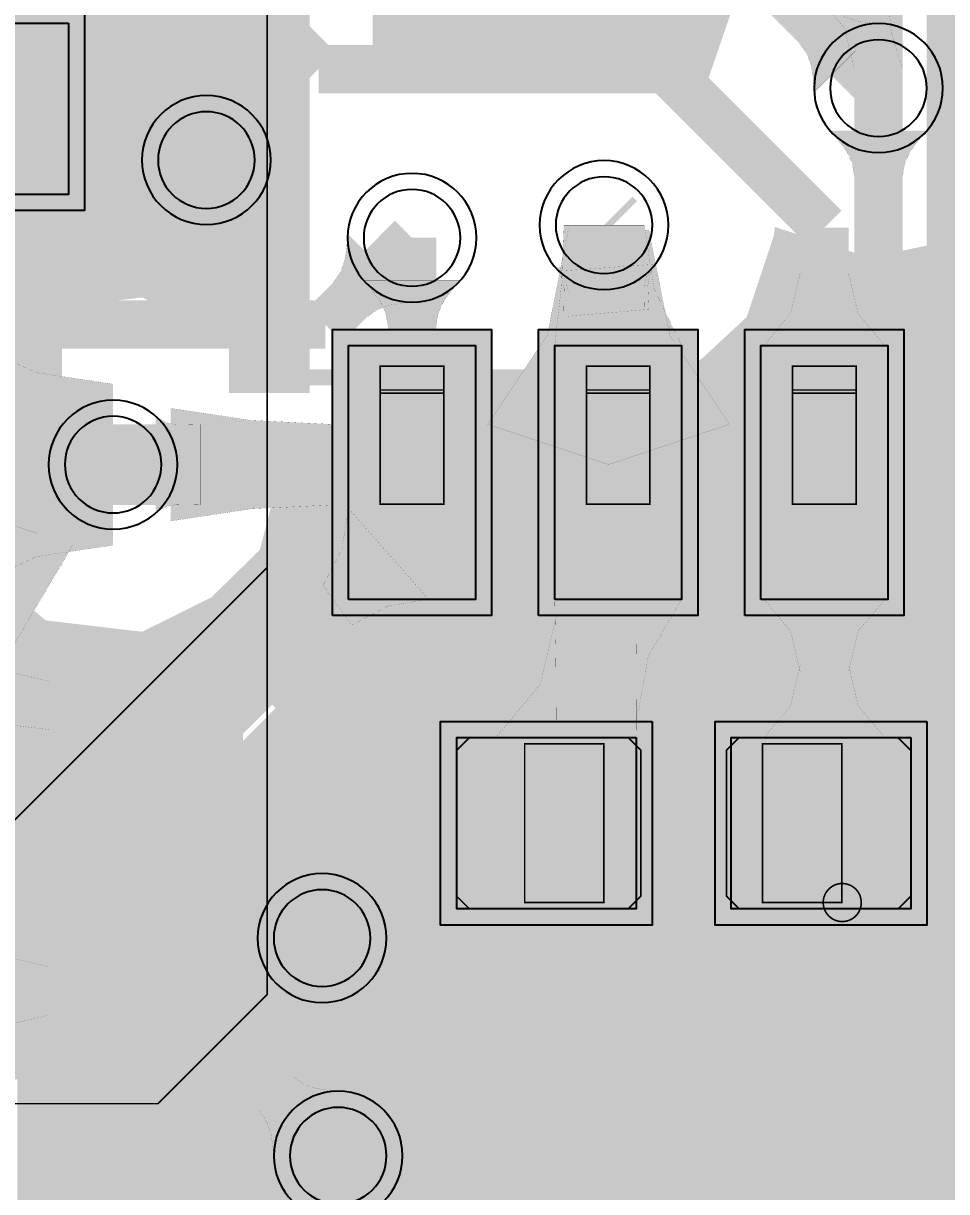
# Model space of a CAD drawing. Header units: millimetres. Extents: x -28.2 to 22.2, y -22.2 to 22.3.
# Drawn here: x 9.649 to 12.56, y 7.768 to 11.449 of the extents above; entities that cross this region are included whole.
import ezdxf

# ---------------------------------------------------------------- set-up
doc = ezdxf.new("R2010")
doc.units = ezdxf.units.MM
doc.header["$MEASUREMENT"] = 0
for name, color, linetype, true_color in [('Bottom-Layer', 7, 'Continuous', 0x0000ff), ('Bottom-Paste-Mask-Layer', 7, 'Continuous', 0x800000), ('Bottom-Silkscreen-Layer', 7, 'Continuous', 0x66cc33), ('Bottom-Solder-Mask-Layer', 7, 'Continuous', 0xaa00ff), ('Component-Marking-Layer', 7, 'Continuous', 0x66ffcc), ('Component-Shape-Layer', 7, 'Continuous', 0x00cccc), ('Document-Layer', 7, 'Continuous', 0xffffff), ('GND', 7, 'Continuous', 0x999966), ('Hole-Layer', 7, 'Continuous', 0x222222), ('Multi-Layer', 7, 'Continuous', 0xc0c0c0), ('Pin-Floating-Layer', 7, 'Continuous', 0xff99ff), ('Pin-Soldering-Layer', 7, 'Continuous', 0xcc9999), ('POWER', 7, 'Continuous', 0x008000), ('Top-Layer', 7, 'Continuous', 0xff0000)]:
    doc.layers.add(name, color=color, linetype=linetype, true_color=true_color)

msp = doc.modelspace()

# ---------------------------------------------------------------- hatches: boundary and pattern name
at = {"layer": 'Bottom-Layer'}
for points in [[(12.4211, 11.3053), (12.2687, 11.3053), (12.2385, 11.4331), (12.1544, 11.5339), (12.3743, 11.5339), (12.3861, 11.4173)], [(9.791, 11.4502), (9.791, 10.9102), (9.0009, 10.9102), (9.0009, 11.4502)], [(11.3527, 10.8135), (11.6067, 10.8135), (11.6367, 10.6149), (11.7243, 10.434), (11.3243, 10.434), (11.3456, 10.6232)], [(11.6067, 10.5369), (11.3527, 10.5369), (11.354, 10.6133), (11.3471, 10.6469), (11.3273, 10.6791), (11.6321, 10.6791), (11.6123, 10.6469), (11.6053, 10.6133)], [(12.0981, 10.6626), (12.2505, 10.6626), (12.2806, 10.5348), (12.3648, 10.434), (11.9838, 10.434), (12.0679, 10.5348)], [(10.9505, 10.4969), (10.7981, 10.4969), (10.7915, 10.5373), (10.7743, 10.5734), (10.7499, 10.6068), (10.7219, 10.6391), (11.0267, 10.6391), (10.9987, 10.6068), (10.9743, 10.5734), (10.957, 10.5373)], [(9.9319, 10.3128), (9.9319, 9.8048), (9.6887, 9.7687), (9.4664, 9.6637), (9.4664, 10.4538), (9.6887, 10.3488)], [(10.6743, 9.634), (10.6743, 10.434), (11.0743, 10.434), (11.0743, 9.634)], [(11.3243, 9.634), (11.3243, 10.434), (11.7243, 10.434), (11.7243, 9.634)], [(11.9743, 9.634), (11.9743, 10.434), (12.3743, 10.434), (12.3743, 9.634)], [(10.6843, 9.5532), (10.5935, 9.6779), (10.6535, 9.7926), (10.6743, 9.9204), (10.9267, 9.634), (10.799, 9.6133)], [(11.5829, 9.253), (11.3289, 9.253), (11.3277, 9.4435), (11.3243, 9.634), (11.7243, 9.634), (11.6194, 9.4562)], [(12.2505, 9.4054), (12.0981, 9.4054), (12.0679, 9.5332), (11.9838, 9.634), (12.3648, 9.634), (12.2806, 9.5332)], [(11.3289, 9.5796), (11.5829, 9.5796), (11.5813, 9.3891), (11.5808, 9.1986), (11.1384, 9.1986), (11.2786, 9.3666)], [(12.0981, 9.4272), (12.2505, 9.4272), (12.2806, 9.2994), (12.3648, 9.1986), (11.9838, 9.1986), (12.0679, 9.2994)], [(11.5808, 9.1986), (11.5808, 8.6586), (11.0152, 8.6586), (11.0152, 9.1986)], [(12.4465, 9.1986), (12.4465, 8.6586), (11.8808, 8.6586), (11.8808, 9.1986)]]:
    msp.add_hatch(color=256, dxfattribs=at).paths.add_polyline_path(points)
at = {"layer": 'Bottom-Layer', "transparency": 33554610}
msp.add_hatch(color=256, dxfattribs=at).paths.add_polyline_path([(10.316, 10.7151), (10.316, 10.5354), (10.1892, 10.6142), (10.0472, 10.6599), (10.1227, 10.7751), (10.1492, 10.9102), (10.1492, 11.1215), (10.2725, 10.9982), (10.2936, 10.9784), (10.316, 10.9601), (10.316, 10.8319), (10.3129, 10.7735)])
at = {"layer": 'Bottom-Paste-Mask-Layer'}
for points in [[(10.6743, 9.634), (10.6743, 10.434), (11.0743, 10.434), (11.0743, 9.634)], [(11.3243, 9.634), (11.3243, 10.434), (11.7243, 10.434), (11.7243, 9.634)], [(11.9743, 9.634), (11.9743, 10.434), (12.3743, 10.434), (12.3743, 9.634)], [(11.5958, 8.6986), (11.5558, 8.6586), (11.0552, 8.6586), (11.0152, 8.6986), (11.0152, 9.1586), (11.0552, 9.1986), (11.5558, 9.1986), (11.5958, 9.1586)], [(11.5958, 8.6986), (11.5558, 8.6586), (11.0552, 8.6586), (11.0152, 8.6986), (11.0152, 9.1586), (11.0552, 9.1986), (11.5558, 9.1986), (11.5958, 9.1586)], [(11.8658, 8.6986), (11.8658, 9.1586), (11.9058, 9.1986), (12.4065, 9.1986), (12.4465, 9.1586), (12.4465, 8.6986), (12.4065, 8.6586), (11.9058, 8.6586)], [(11.8658, 8.6986), (11.8658, 9.1586), (11.9058, 9.1986), (12.4065, 9.1986), (12.4465, 9.1586), (12.4465, 8.6986), (12.4065, 8.6586), (11.9058, 8.6586)]]:
    msp.add_hatch(color=256, dxfattribs=at).paths.add_polyline_path(points)
at = {"layer": 'Bottom-Solder-Mask-Layer'}
for points in [[(9.8418, 11.501), (9.8418, 10.8594), (8.9501, 10.8594), (8.9501, 11.501)], [(10.6235, 9.5832), (10.6235, 10.4848), (11.1251, 10.4848), (11.1251, 9.5832)], [(11.2735, 9.5832), (11.2735, 10.4848), (11.7751, 10.4848), (11.7751, 9.5832)], [(11.9235, 9.5832), (11.9235, 10.4848), (12.4251, 10.4848), (12.4251, 9.5832)], [(11.6316, 9.2494), (11.6316, 8.6078), (10.9644, 8.6078), (10.9644, 9.2494)], [(12.4973, 9.2494), (12.4973, 8.6078), (11.83, 8.6078), (11.83, 9.2494)]]:
    msp.add_hatch(color=256, dxfattribs=at).paths.add_polyline_path(points)
at = {"layer": 'Component-Marking-Layer'}
msp.add_hatch(color=256, dxfattribs=at).paths.add_polyline_path([(12.1707, 8.6787, 1), (12.2907, 8.6787, 1)])
msp.add_hatch(color=256, dxfattribs=at).paths.add_polyline_path([(12.1707, 8.6787, 1), (12.2907, 8.6787, 1)])
at = {"layer": 'GND', "transparency": 33554610}
for points in [[(-16.5734, 13.9168), (-0.626, 13.9168), (-0.626, 7.7393), (-0.5757, 7.5564), (-0.4391, 7.4248), (0.9802, 6.6519), (1.0631, 6.6193), (1.1515, 6.6083), (4.8313, 6.6083), (4.9653, 6.3263), (5.2292, 6.1595), (5.5414, 6.1595), (5.8053, 6.3263), (5.9393, 6.6083), (6.8503, 6.6083), (6.9873, 6.6355), (7.1035, 6.7132), (8.0772, 7.6868), (10.0739, 7.6868), (10.0939, 7.6874), (10.1139, 7.689), (10.3088, 7.4287), (10.6152, 7.3201), (10.9305, 7.3996), (11.1488, 7.6406), (11.1969, 7.9622), (11.0586, 8.2565), (11.1473, 8.4937), (11.1227, 8.7457), (10.9898, 8.9613), (10.7757, 9.0966), (10.7757, 10.2209), (11.0024, 10.227), (11.2081, 10.3222), (11.4777, 10.2522), (11.7478, 10.3204), (11.9518, 10.5099), (12.0396, 10.7742), (12.315, 10.6848), (12.5984, 10.7445), (12.8142, 10.9375), (12.9052, 11.2123), (12.8471, 11.496), (12.6554, 11.713), (12.381, 11.8055), (12.097, 11.749), (11.879, 11.5585), (11.7849, 11.2846), (11.5752, 11.3667), (11.3501, 11.3597), (11.1458, 11.2648), (10.9661, 11.3273), (10.7757, 11.3261), (10.7757, 13.9168), (16.5743, 13.9168), (17.7904, 12.3243), (18.8539, 10.6263), (19.7559, 8.8371), (20.4885, 6.9722), (21.0455, 5.0475), (21.4221, 3.0795), (21.6151, 1.0852), (21.6228, -0.9185), (21.4452, -2.9142), (21.1963, -2.8687), (20.9526, -2.9371), (20.7638, -3.1055), (20.6681, -3.3399), (20.6851, -3.5924), (20.8113, -3.8118), (21.021, -3.9534), (21.2716, -3.9886), (20.8472, -5.8125), (20.2667, -7.5929), (19.5344, -9.3165), (18.6559, -10.9703), (17.6377, -12.5419), (-17.6368, -12.5419), (-18.7366, -10.8303), (-19.6709, -9.0229), (-20.4312, -7.1358), (-21.011, -5.1856), (-21.4051, -3.1896), (-21.6101, -1.1654), (-21.624, 0.869), (-21.4468, 2.8958), (-21.0801, 4.8971), (-20.5271, 6.855), (-19.7927, 8.7524), (-18.8833, 10.5724), (-17.8071, 12.2989)], [(2.6643, 7.068), (2.33, 7.068), (2.4333, 7.3536), (2.3727, 7.6513), (2.1659, 7.8737), (1.8734, 7.9559), (1.581, 7.8737), (1.3742, 7.6513), (1.3136, 7.3536), (1.4169, 7.068), (1.1773, 7.068), (-0.1662, 7.7997), (-0.1662, 13.9168), (10.316, 13.9168), (10.316, 10.8319), (10.3137, 10.8028), (10.3129, 10.7735), (10.3137, 10.7443), (10.316, 10.7151), (10.316, 10.4681), (10.0282, 10.6118), (9.7088, 10.5739), (9.4627, 10.3669), (9.3705, 10.0588), (9.4627, 9.7506), (9.7088, 9.5436), (10.0282, 9.5058), (10.316, 9.6494), (10.316, 9.0562), (10.0989, 8.8373), (10.0301, 8.5367), (10.1305, 8.2452), (10.0318, 8.1465), (7.9288, 8.1465), (7.8899, 8.1388), (7.857, 8.1168), (6.8082, 7.068), (3.4915, 7.068), (3.6317, 7.3558), (3.5918, 7.6734), (3.3847, 7.9176), (3.0779, 8.0089), (2.771, 7.9176), (2.564, 7.6734), (2.5241, 7.3558)], [(12.3169, 10.0588), (12.3921, 9.7781), (12.5976, 9.5726), (12.8783, 9.4974), (13.1589, 9.5726), (13.3644, 9.7781), (13.4396, 10.0588), (13.3644, 10.3394), (13.1589, 10.5449), (12.8783, 10.6201), (12.5976, 10.5449), (12.3921, 10.3394)]]:
    msp.add_hatch(color=256, dxfattribs=at).paths.add_polyline_path(points)
at = {"layer": 'Pin-Floating-Layer'}
for points in [[(10.7743, 10.369), (10.9743, 10.369), (10.9743, 10.284), (10.7743, 10.284)], [(10.7743, 10.369), (10.9743, 10.369), (10.9743, 10.284), (10.7743, 10.284)], [(11.4243, 10.369), (11.6243, 10.369), (11.6243, 10.284), (11.4243, 10.284)], [(11.4243, 10.369), (11.6243, 10.369), (11.6243, 10.284), (11.4243, 10.284)], [(12.0743, 10.369), (12.2743, 10.369), (12.2743, 10.284), (12.0743, 10.284)], [(12.0743, 10.369), (12.2743, 10.369), (12.2743, 10.284), (12.0743, 10.284)]]:
    msp.add_hatch(color=256, dxfattribs=at).paths.add_polyline_path(points)
at = {"layer": 'Pin-Soldering-Layer'}
for points in [[(10.7743, 10.294), (10.9743, 10.294), (10.9743, 9.934), (10.7743, 9.934)], [(10.7743, 10.294), (10.9743, 10.294), (10.9743, 9.934), (10.7743, 9.934)], [(11.4243, 10.294), (11.6243, 10.294), (11.6243, 9.934), (11.4243, 9.934)], [(11.4243, 10.294), (11.6243, 10.294), (11.6243, 9.934), (11.4243, 9.934)], [(12.0743, 10.294), (12.2743, 10.294), (12.2743, 9.934), (12.0743, 9.934)], [(12.0743, 10.294), (12.2743, 10.294), (12.2743, 9.934), (12.0743, 9.934)], [(11.4794, 8.6786), (11.2294, 8.6786), (11.2294, 9.1787), (11.4794, 9.1787)], [(11.4794, 8.6786), (11.2294, 8.6786), (11.2294, 9.1787), (11.4794, 9.1787)], [(11.9797, 9.1787), (12.2297, 9.1787), (12.2297, 8.6786), (11.9797, 8.6786)], [(11.9797, 9.1787), (12.2297, 9.1787), (12.2297, 8.6786), (11.9797, 8.6786)]]:
    msp.add_hatch(color=256, dxfattribs=at).paths.add_polyline_path(points)
at = {"layer": 'POWER', "transparency": 33554610}
for points in [[(-16.5734, 13.9168), (-9.778, 13.9168), (-10.479, 13.2158), (-10.6392, 12.976), (-10.6955, 12.6931), (-10.6955, 12.0454), (-10.5965, 11.6759), (-10.3259, 11.4053), (-9.9564, 11.3063), (-9.5868, 11.4053), (-9.3163, 11.6759), (-9.2172, 12.0454), (-9.2172, 12.387), (-8.752, 12.8522), (-0.626, 12.8522), (-0.626, 8.3482), (-0.9013, 8.0729), (-7.3656, 8.0729), (-7.5026, 8.0456), (-7.6188, 7.968), (-8.203, 7.3838), (-8.2806, 7.2676), (-8.3079, 7.1305), (-8.3079, 4.0008), (-9.2072, 3.1015), (-9.3124, 2.9441), (-9.3493, 2.7584), (-9.3493, -1.2417), (-13.3744, -5.2669), (-13.4796, -5.4243), (-13.5165, -5.6099), (-13.5165, -7.2809), (-13.8013, -7.3453), (-14.0152, -7.544), (-14.1004, -7.8232), (-14.0339, -8.1075), (-13.8336, -8.3199), (-13.5537, -8.403), (-13.3454, -8.6627), (-13.0267, -8.7587), (-12.7096, -8.6574), (-12.5057, -8.3942), (-12.2965, -8.6244), (-11.9969, -8.7079), (-11.6988, -8.6191), (-11.4938, -8.3852), (-11.2661, -8.562), (-10.9807, -8.6024), (-10.7129, -8.4959), (-10.5332, -8.2704), (-10.4891, -7.9856), (-10.5922, -7.7164), (-10.8153, -7.5339), (-11.0995, -7.4861), (-11.37, -7.5857), (-11.5554, -7.8064), (-11.7902, -7.6267), (-12.0838, -7.5913), (-12.3546, -7.71), (-12.5276, -7.9498), (-12.5366, -7.9323), (-12.5462, -7.915), (-12.5462, -6.3453), (-12.3073, -6.3025), (-12.1088, -6.1628), (-11.9878, -5.9524), (-11.7791, -6.1428), (-11.5041, -6.2074), (-11.2324, -6.13), (-11.0329, -5.93), (-10.8304, -6.1391), (-10.5503, -6.2187), (-10.2681, -6.1473), (-10.0596, -5.9441), (-9.9809, -5.6638), (-10.0531, -5.3818), (-10.257, -5.1739), (-10.5375, -5.0961), (-10.8193, -5.1692), (-11.0265, -5.3737), (-11.2575, -5.1486), (-11.5742, -5.0878), (-11.8721, -5.2113), (-12.0529, -5.4783), (-12.0865, -5.4319), (-12.1247, -5.3893), (-8.5211, -1.7857), (-8.429, -1.6573), (-8.3832, -1.506), (-7.4428, -2.4463), (-7.2442, -2.579), (-7.01, -2.6256), (-6.5369, -2.6256), (-6.5815, -2.8559), (-6.5282, -3.0843), (-6.3863, -3.271), (-6.1804, -3.3833), (-5.9466, -3.4018), (-5.7257, -3.3231), (-5.494, -3.4605), (-5.2251, -3.4742), (-4.9807, -3.361), (-4.8171, -3.1471), (-4.7721, -2.8816), (-4.8558, -2.6256), (3.1755, -2.6256), (3.4097, -2.579), (3.6083, -2.4463), (4.194, -1.8607), (4.2206, -1.8607), (4.3561, -1.8341), (4.4714, -1.7582), (5.1383, -1.1041), (5.2177, -0.987), (5.2456, -0.8484), (5.2456, -0.809), (5.4117, -0.6429), (5.5444, -0.4443), (5.591, -0.2101), (5.591, 1.8114), (6.8149, 3.0353), (6.8698, 2.7563), (7.0543, 2.54), (7.3211, 2.4419), (7.1557, 2.188), (7.1463, 1.8851), (7.2958, 1.6214), (7.5606, 1.4739), (7.8634, 1.4856), (8.1161, 1.6529), (8.2449, 1.9273), (8.2123, 2.2286), (8.0279, 2.469), (7.7453, 2.5786), (7.9016, 2.8056), (7.9309, 3.0796), (7.8264, 3.3346), (8.0588, 3.4901), (8.1873, 3.7384), (8.1801, 4.018), (8.039, 4.2593), (9.4757, 5.6961), (9.6084, 5.8947), (9.655, 6.1289), (9.655, 8.2808), (9.6572, 8.3776), (9.6636, 8.4743), (10.6708, 9.4816), (10.7078, 9.5249), (10.7374, 9.5736), (12.5959, 9.5736), (12.873, 9.4974), (13.1515, 9.5684), (13.3583, 9.7678), (13.3583, 8.195), (13.0913, 8.2282), (12.8395, 8.1332), (12.6608, 7.932), (12.5963, 7.6708), (12.6608, 7.4095), (12.8395, 7.2083), (13.0913, 7.1134), (13.3583, 7.1465), (13.3583, 5.3565), (12.7941, 4.9222), (12.1364, 4.6491), (11.4305, 4.556), (10.5454, 4.556), (10.3597, 4.519), (10.2023, 4.4139), (10.148, 4.3595), (9.9038, 4.2229), (9.7559, 3.9854), (9.7411, 3.706), (9.8629, 3.4542), (10.0911, 3.2924), (10.3691, 3.2609), (10.6278, 3.3675), (10.8029, 3.5857), (13.3583, 3.5857), (13.3583, 2.7699), (12.762, 2.1736), (12.6018, 1.9338), (12.5455, 1.6509), (12.5455, 0.0152), (8.3761, 0.0152), (8.1994, 0.1919), (7.1672, 1.2241), (6.9569, 1.5208), (6.6307, 1.6814), (6.2673, 1.667), (5.9548, 1.481), (5.9294, 1.4556), (5.7381, 1.124), (5.7382, 0.7412), (5.9298, 0.4098), (6.2615, 0.2188), (6.8858, -0.4055), (6.7995, -0.5144), (6.7051, -0.6163), (5.7965, -1.5249), (5.544, -1.6697), (5.3979, -1.9214), (5.3975, -2.2125), (5.5429, -2.4646), (5.795, -2.61), (6.0861, -2.6096), (6.3378, -2.4635), (6.4826, -2.211), (7.4463, -1.2473), (7.5183, -1.1785), (7.5934, -1.1132), (7.6185, -1.1382), (7.8377, -1.2847), (8.0962, -1.3361), (12.7614, -1.3361), (12.7614, -3.159), (12.7861, -3.4379), (12.9216, -3.6828), (12.9216, -4.9506), (12.0614, -5.8109), (11.9511, -5.5451), (11.7236, -5.369), (11.4388, -5.3286), (11.3989, -5.3315), (11.3634, -5.333), (11.5986, -5.1407), (11.6993, -4.854), (11.6358, -4.5569), (11.4267, -4.3364), (11.1334, -4.2571), (10.8418, -4.3422), (10.6372, -4.5669), (10.5797, -4.8652), (10.686, -5.1499), (10.9251, -5.3374), (7.5355, -5.3374), (7.4594, -5.0578), (7.2541, -4.8534), (6.9741, -4.7786), (6.6942, -4.8534), (6.4888, -5.0578), (6.4128, -5.3374), (2.516, -5.3374), (2.4399, -5.0578), (2.2346, -4.8534), (1.9547, -4.7786), (1.6747, -4.8534), (1.4694, -5.0578), (1.3933, -5.3374), (0.811, -5.3374), (0.7274, -5.0451), (0.5037, -4.8393), (0.2055, -4.7803), (-0.0798, -4.8854), (-0.3364, -4.7833), (-0.6106, -4.816), (-0.8361, -4.9755), (-1.1197, -4.9286), (-1.3894, -5.0283), (-1.5743, -5.2484), (-1.626, -5.5312), (-1.5309, -5.8025), (-1.314, -5.9912), (-2.3846, -7.0618), (-2.5035, -7.2398), (-2.5453, -7.4497), (-2.5453, -8.1353), (-2.5511, -8.2802), (-2.5541, -8.32), (-2.5034, -8.6278), (-2.2963, -8.861), (-1.9967, -8.9477), (-1.697, -8.861), (-1.4899, -8.6278), (-1.4392, -8.32), (-1.4422, -8.2802), (-1.448, -8.1353), (-1.448, -7.8926), (-1.3315, -8.0918), (-1.1447, -8.2273), (-0.9191, -8.2761), (-0.7297, -8.5047), (-0.4502, -8.6047), (-0.1587, -8.5482), (0.0631, -8.3509), (0.1533, -8.0681), (0.0867, -7.7788), (-0.1182, -7.564), (-0.404, -7.4837), (-0.6149, -7.2408), (-0.9246, -7.1535), (-0.2057, -6.4347), (5.7769, -6.4347), (5.5403, -6.5621), (5.39, -6.785), (5.3606, -7.0522), (5.4588, -7.3024), (5.662, -7.4783), (5.9237, -7.5395), (6.1004, -7.786), (6.3795, -7.9046), (6.6795, -7.8608), (6.913, -7.6673), (7.0118, -7.3806), (6.947, -7.0843), (6.7376, -6.865), (6.4447, -6.7866), (6.2945, -6.5627), (6.0572, -6.4347), (7.3329, -6.4347), (7.4089, -6.7142), (7.6143, -6.9187), (7.8942, -6.9935), (8.1741, -6.9187), (8.3795, -6.7142), (8.4555, -6.4347), (8.7304, -6.4347), (8.6025, -6.5995), (8.5437, -6.7997), (8.2563, -6.9626), (8.1103, -7.259), (8.1563, -7.5862), (8.3784, -7.8308), (8.6995, -7.9081), (9.0086, -7.7914), (9.0086, -8.4995), (8.9332, -8.8118), (9.0414, -9.1143), (9.2977, -9.3079), (9.6182, -9.3293), (9.6182, -10.0884), (7.6676, -12.039), (-11.8355, -12.039), (-13.4634, -10.4111), (-13.5799, -10.1212), (-13.8333, -9.9385), (-14.1451, -9.9194), (-14.4189, -10.0698), (-14.5694, -10.3436), (-14.5503, -10.6554), (-14.3675, -10.9088), (-14.0777, -11.0253), (-12.561, -12.5419), (-17.6368, -12.5419), (-18.7366, -10.8303), (-19.6709, -9.0229), (-20.4312, -7.1358), (-21.011, -5.1856), (-21.4051, -3.1896), (-21.6101, -1.1654), (-21.624, 0.869), (-21.4468, 2.8958), (-21.0801, 4.8971), (-20.5271, 6.855), (-19.7927, 8.7524), (-18.8833, 10.5724), (-17.8071, 12.2989)], [(-0.1662, 8.1998), (-0.1662, 12.8522), (0.5369, 12.8522), (0.4106, 12.5647), (0.4585, 12.2543), (0.6656, 12.0182), (0.9671, 11.9303), (1.2687, 12.0182), (1.4758, 12.2543), (1.5237, 12.5647), (1.3973, 12.8522), (5.1217, 12.8522), (5.1792, 12.5513), (5.3861, 12.3254), (5.6809, 12.2418), (5.9756, 12.3254), (6.1826, 12.5513), (6.2401, 12.8522), (10.316, 12.8522), (10.316, 10.8319), (10.3129, 10.7735), (10.316, 10.7151), (10.316, 10.5651), (10.2899, 10.5689), (10.2639, 10.573), (10.105, 10.6459), (9.9319, 10.6709), (7.9588, 10.6709), (8.0887, 10.8844), (8.113, 11.133), (8.0271, 11.3676), (8.1161, 11.6514), (8.0478, 11.9408), (7.8411, 12.1547), (7.5542, 12.233), (7.2676, 12.1537), (7.0617, 11.9391), (6.9943, 11.6495), (7.0843, 11.366), (6.9992, 11.1318), (7.0239, 10.8838), (7.1535, 10.6709), (3.8177, 10.6709), (3.5834, 10.6243), (3.3848, 10.4916), (2.641, 9.7478), (2.4826, 9.4734), (2.4826, 9.1565), (2.641, 8.8821), (2.9154, 8.7237), (3.2323, 8.7237), (3.5067, 8.8821), (4.0712, 9.4466), (8.0931, 9.4466), (8.3446, 8.8876), (8.4307, 8.2808), (8.4307, 6.3825), (8.0811, 6.0329), (7.9321, 6.2784), (7.6812, 6.4182), (7.394, 6.4155), (7.1457, 6.2711), (7.0014, 6.0229), (6.9987, 5.7357), (7.1384, 5.4847), (7.384, 5.3358), (4.546, 2.4978), (4.4133, 2.2992), (4.3667, 2.0649), (4.3667, 0.0435), (2.9223, -1.4009), (-6.7168, -1.4009), (-7.7694, -0.3483), (-7.7694, 2.305), (-7.0597, 3.0147), (-6.8991, 3.2976), (-6.906, 3.6228), (-5.5143, 3.6228), (-5.2334, 3.5466), (-4.9521, 3.6213), (-4.7461, 3.8268), (-4.6706, 4.1079), (-4.7461, 4.389), (-4.9521, 4.5946), (-5.2334, 4.6693), (-5.5143, 4.5931), (-7.5147, 4.5931), (-7.6942, 4.5586), (-7.8482, 4.4603), (-7.8482, 7.0884), (-7.3963, 7.5403), (-7.2059, 7.545), (-7.0281, 7.6131), (-6.0267, 7.6131), (-5.74, 7.5344), (-5.4533, 7.6131), (-5.2616, 7.6131), (-5.0561, 7.4068), (-4.7748, 7.3312), (-4.4935, 7.4068), (-4.2879, 7.6131), (-3.7105, 7.6131), (-3.6572, 7.6106), (-3.6038, 7.6131), (-2.1357, 7.6131), (-2.0824, 7.6106), (-2.029, 7.6131), (-1.2157, 7.6131), (-1.0264, 7.4922), (-0.8049, 7.4551), (-0.5866, 7.5079), (-0.4064, 7.642), (-0.2932, 7.836), (-0.2651, 8.0588), (-0.196, 8.128), (-0.1739, 8.1609)], [(11.6231, 12.8522), (13.3583, 11.117), (13.3583, 10.3497), (13.1515, 10.5491), (12.873, 10.6201), (12.5959, 10.5439), (12.0476, 10.5439), (12.0265, 10.5845), (12.0091, 10.6269), (12.0293, 10.6995), (12.0396, 10.7742), (12.315, 10.6848), (12.5984, 10.7445), (12.8142, 10.9375), (12.9052, 11.2123), (12.8471, 11.496), (12.6554, 11.713), (12.381, 11.8055), (12.097, 11.749), (11.879, 11.5585), (11.7849, 11.2846), (11.5752, 11.3667), (11.3501, 11.3597), (11.1458, 11.2648), (10.9661, 11.3273), (10.7757, 11.3261), (10.7757, 12.8522)], [(10.6829, 7.321), (10.9728, 7.4277), (11.1624, 7.6717), (11.1942, 7.9789), (11.0586, 8.2565), (11.1518, 8.551), (11.0751, 8.8503), (10.8517, 9.0636), (10.5492, 9.1264), (10.2593, 9.0197), (10.0698, 8.7758), (10.038, 8.4685), (10.1736, 8.1909), (10.0803, 7.8964), (10.1571, 7.5972), (10.3805, 7.3838)]]:
    msp.add_hatch(color=256, dxfattribs=at).paths.add_polyline_path(points)
at = {"layer": 'POWER'}
for points in [[(11.3669, 10.7993), (11.3009, 10.4673), (11.1129, 10.1858), (11.4939, 10.0588), (11.8749, 10.1858), (11.6869, 10.4673), (11.6209, 10.7993)], [(11.6209, 10.5479), (11.3669, 10.5266), (11.367, 10.604), (11.3587, 10.6378), (11.3499, 10.6536), (11.337, 10.6688), (11.6411, 10.6901), (11.6231, 10.6566), (11.6178, 10.6235)], [(10.6213, 10.1858), (10.6213, 9.9318), (10.366, 9.919), (10.1133, 9.881), (10.1133, 10.2366), (10.366, 10.1985)], [(10.2085, 10.1858), (10.2085, 9.9318), (10.1321, 9.9331), (10.0985, 9.9262), (10.0663, 9.9064), (10.0663, 10.2112), (10.0985, 10.1914), (10.1321, 10.1844)], [(9.2969, 8.2808), (9.3551, 8.8214), (9.527, 9.3373), (9.8049, 9.8048), (9.0429, 10.0588), (8.2809, 9.8048), (8.5587, 9.3373), (8.7307, 8.8214), (8.7889, 8.2808)]]:
    msp.add_hatch(color=256, dxfattribs=at).paths.add_polyline_path(points)
at = {"layer": 'Top-Layer'}
for points in [[(12.0954, 11.3871), (12.2031, 11.4948), (12.2364, 11.4709), (12.2741, 11.4576), (12.3149, 11.4512), (12.3576, 11.4481), (12.1421, 11.2326), (12.139, 11.2753), (12.1326, 11.3161), (12.1193, 11.3538)], [(12.4211, 10.9687), (12.2687, 10.9687), (12.2621, 11.0091), (12.2449, 11.0452), (12.2205, 11.0786), (12.1925, 11.1109), (12.4973, 11.1109), (12.4693, 11.0786), (12.4449, 11.0452), (12.4276, 11.0091)], [(10.7326, 10.524), (10.6248, 10.6318), (10.6488, 10.665), (10.6621, 10.7027), (10.6684, 10.7436), (10.6715, 10.7863), (10.887, 10.5707), (10.8444, 10.5676), (10.8035, 10.5613), (10.7658, 10.548)], [(9.7291, 9.3762), (9.7291, 9.2238), (9.6152, 9.2375), (9.5005, 9.242), (9.5005, 9.4905), (9.6013, 9.4064)], [(9.7291, 8.4762), (9.7291, 8.3238), (9.6013, 8.2937), (9.5005, 8.2095), (9.5005, 8.5905), (9.6013, 8.5064)], [(10.392, 8.0226), (10.4997, 8.1303), (10.533, 8.1063), (10.5707, 8.093), (10.6115, 8.0867), (10.6542, 8.0836), (10.4387, 7.8681), (10.4356, 7.9108), (10.4292, 7.9516), (10.4159, 7.9893)]]:
    msp.add_hatch(color=256, dxfattribs=at).paths.add_polyline_path(points)
at = {"layer": 'Top-Layer', "transparency": 33554610}
msp.add_hatch(color=256, dxfattribs=at).paths.add_polyline_path([(9.8587, 0.352), (9.8587, 1.252), (9.8455, 1.348), (9.8072, 1.437), (9.8455, 1.526), (9.8587, 1.622), (9.8587, 2.522), (9.8455, 2.618), (9.8072, 2.707), (9.8455, 2.796), (9.8587, 2.892), (9.8587, 3.4592), (10.078, 3.2976), (10.3475, 3.2583), (10.6039, 3.3505), (10.7866, 3.5525), (10.8527, 3.8168), (10.7866, 4.0811), (10.6039, 4.2831), (10.3475, 4.3753), (10.078, 4.336), (9.8587, 4.1744), (9.8587, 5.062), (9.8455, 5.158), (9.8072, 5.247), (9.8455, 5.336), (9.8587, 5.432), (9.8587, 6.332), (9.8455, 6.428), (9.8072, 6.517), (9.8455, 6.606), (9.8587, 6.702), (9.8587, 7.602), (9.8455, 7.698), (9.8072, 7.787), (9.8447, 7.873), (9.8586, 7.9657), (9.9424, 7.9657), (10.0829, 7.8251), (10.1994, 7.5353), (10.4528, 7.3525), (10.7646, 7.3334), (11.0384, 7.4839), (11.1808, 7.7261), (11.1881, 8.007), (11.0584, 8.2562), (11.1506, 8.5265), (11.0979, 8.8071), (10.9139, 9.0255), (10.6463, 9.1252), (10.2038, 9.5677), (10.4172, 9.7768), (10.4932, 10.0657), (10.6008, 10.0657), (10.767, 10.0987), (10.9079, 10.1929), (10.93, 10.215), (11.0762, 10.2499), (11.2079, 10.3224), (11.4543, 10.2528), (11.7059, 10.2998), (11.9105, 10.4537), (11.9105, 8.2564), (11.9128, 8.2119), (11.9197, 8.1678), (11.9197, 6.6734), (11.7971, 6.386), (11.847, 6.0777), (12.054, 5.8437), (12.354, 5.7565), (12.5513, 5.7925), (12.7233, 5.8955), (12.7233, 3.2363), (10.5645, 1.0775), (10.4704, 0.9366), (10.4373, 0.7704), (10.4373, -2.1719), (10.3903, -2.1879), (10.3448, -2.2079), (10.1278, -2.0431), (9.8587, -2), (9.8587, -1.288), (9.8455, -1.192), (9.8072, -1.103), (9.8455, -1.014), (9.8587, -0.918), (9.8587, -0.018), (9.8455, 0.078), (9.8072, 0.167), (9.8455, 0.256)])

# ---------------------------------------------------------------- linework, layer by layer
at = {"layer": 'Bottom-Layer', "const_width": 0.00508}
msp.add_lwpolyline([(-22.1992, -0.0001, 1), (22.2001, -0.0001), (22.2001, -0.0001, 1), (-22.1992, -0.0001)], format="xyb", dxfattribs=at)
at = {"layer": 'Bottom-Layer'}
for points, const_width in [([(4.4803, -1.8581), (-8.3083, -1.8581), (-8.6864, -1.4801), (-8.6864, 6.3939), (-7.3656, 7.7147), (-0.7529, 7.7147), (-0.2678, 8.1998), (-0.2678, 14.2721), (10.4176, 14.2721), (10.4176, 8.3886), (10.0739, 8.0449), (8.7162, 8.0449), (8.4505, 7.7792), (8.4505, 2.9772), (7.172, 1.6987), (6.4014, 1.6987), (5.4463, 0.7436), (5.4463, -0.918)], 0.00508), ([(12.4211, 11.3053), (12.2687, 11.3053), (12.2385, 11.4331), (12.1544, 11.5339), (12.3743, 11.5339), (12.3861, 11.4173)], 0.000254), ([(10.316, 10.7151), (10.316, 10.5354), (10.1892, 10.6142), (10.0472, 10.6599), (10.1227, 10.7751), (10.1492, 10.9102), (10.1492, 11.1215), (10.2725, 10.9982), (10.2936, 10.9784), (10.316, 10.9601), (10.316, 10.8319), (10.3129, 10.7735)], 0.0508), ([(11.3527, 10.8135), (11.6067, 10.8135), (11.6367, 10.6149), (11.7243, 10.434), (11.3243, 10.434), (11.3456, 10.6232)], 0.000254), ([(11.6067, 10.5369), (11.3527, 10.5369), (11.354, 10.6133), (11.3471, 10.6469), (11.3273, 10.6791), (11.6321, 10.6791), (11.6123, 10.6469), (11.6053, 10.6133)], 0.000254), ([(12.0981, 10.6626), (12.2505, 10.6626), (12.2806, 10.5348), (12.3648, 10.434), (11.9838, 10.434), (12.0679, 10.5348)], 0.000254), ([(10.9505, 10.4969), (10.7981, 10.4969), (10.7915, 10.5373), (10.7743, 10.5734), (10.7499, 10.6068), (10.7219, 10.6391), (11.0267, 10.6391), (10.9987, 10.6068), (10.9743, 10.5734), (10.957, 10.5373)], 0.000254), ([(9.9319, 10.3128), (9.9319, 9.8048), (9.6887, 9.7687), (9.4664, 9.6637), (9.4664, 10.4538), (9.6887, 10.3488)], 0.000254), ([(10.6843, 9.5532), (10.5935, 9.6779), (10.6535, 9.7926), (10.6743, 9.9204), (10.9267, 9.634), (10.799, 9.6133)], 0.000254), ([(11.5829, 9.253), (11.3289, 9.253), (11.3277, 9.4435), (11.3243, 9.634), (11.7243, 9.634), (11.6194, 9.4562)], 0.000254), ([(12.2505, 9.4054), (12.0981, 9.4054), (12.0679, 9.5332), (11.9838, 9.634), (12.3648, 9.634), (12.2806, 9.5332)], 0.000254), ([(11.3289, 9.5796), (11.5829, 9.5796), (11.5813, 9.3891), (11.5808, 9.1986), (11.1384, 9.1986), (11.2786, 9.3666)], 0.000254), ([(12.0981, 9.4272), (12.2505, 9.4272), (12.2806, 9.2994), (12.3648, 9.1986), (11.9838, 9.1986), (12.0679, 9.2994)], 0.000254)]:
    msp.add_lwpolyline(points, close=True, dxfattribs=dict(at, const_width=const_width))
for points, const_width in [([(12.3449, 11.7633), (12.3449, 11.2453)], 0.1524), ([(10.5796, 11.3053), (10.2061, 11.6788)], 0.1524), ([(11.6742, 11.3053), (10.5796, 11.3053)], 0.1524), ([(12.1743, 10.8053), (11.6742, 11.3053)], 0.1524), ([(10.0644, 11.1802), (9.396, 11.1802)], 0.381), ([(10.226, 11.0186), (10.0644, 11.1802)], 0.381), ([(11.4797, 10.0786), (11.4797, 10.8135)], 0.254), ([(12.1743, 10.034), (12.1743, 10.8053)], 0.1524), ([(10.8743, 10.034), (10.8743, 10.7735)], 0.1524), ([(9.1964, 10.0588), (9.9319, 10.0588)], 0.508), ([(11.5243, 10.034), (11.4797, 10.0786)], 0.254), ([(11.5243, 10.034), (11.4559, 9.9656)], 0.254), ([(10.8743, 10.034), (10.8743, 9.851)], 0.1524), ([(11.4559, 9.9656), (11.4559, 9.0865)], 0.254), ([(12.1743, 10.034), (12.1743, 8.9392)], 0.1524), ([(10.8743, 9.851), (10.0335, 9.0101)], 0.1524), ([(11.4559, 9.0865), (11.298, 8.9286)], 0.254), ([(10.0335, 9.0101), (10.0335, 7.155)], 0.1524), ([(12.1743, 8.9392), (12.1636, 8.9286)], 0.1524), ([(10.7431, 8.4142), (10.5907, 8.5666)], 0.1524), ([(17.1693, 8.4142), (10.7431, 8.4142)], 0.1524), ([(10.6415, 7.8808), (10.9209, 8.1602)], 0.1524), ([(10.9209, 8.1602), (16.8391, 8.1602)], 0.1524)]:
    msp.add_lwpolyline(points, dxfattribs=dict(at, const_width=const_width))
for points in [[(9.791, 11.4502), (9.791, 10.9102), (9.0009, 10.9102), (9.0009, 11.4502)], [(10.6743, 9.634), (10.6743, 10.434), (11.0743, 10.434), (11.0743, 9.634)], [(11.3243, 9.634), (11.3243, 10.434), (11.7243, 10.434), (11.7243, 9.634)], [(11.9743, 9.634), (11.9743, 10.434), (12.3743, 10.434), (12.3743, 9.634)], [(11.5808, 9.1986), (11.5808, 8.6586), (11.0152, 8.6586), (11.0152, 9.1986)], [(12.4465, 9.1986), (12.4465, 8.6586), (11.8808, 8.6586), (11.8808, 9.1986)]]:
    msp.add_lwpolyline(points, close=True, dxfattribs=at)
at = {"layer": 'Bottom-Paste-Mask-Layer'}
for points in [[(10.6743, 9.634), (10.6743, 10.434), (11.0743, 10.434), (11.0743, 9.634)], [(11.3243, 9.634), (11.3243, 10.434), (11.7243, 10.434), (11.7243, 9.634)], [(11.9743, 9.634), (11.9743, 10.434), (12.3743, 10.434), (12.3743, 9.634)]]:
    msp.add_lwpolyline(points, close=True, dxfattribs=at)
at = {"layer": 'Bottom-Paste-Mask-Layer', "const_width": 0.00508}
for points in [[(11.5958, 8.6986), (11.5558, 8.6586), (11.0552, 8.6586), (11.0152, 8.6986), (11.0152, 9.1586), (11.0552, 9.1986), (11.5558, 9.1986), (11.5958, 9.1586)], [(11.5958, 8.6986), (11.5558, 8.6586), (11.0552, 8.6586), (11.0152, 8.6986), (11.0152, 9.1586), (11.0552, 9.1986), (11.5558, 9.1986), (11.5958, 9.1586)], [(11.8658, 8.6986), (11.8658, 9.1586), (11.9058, 9.1986), (12.4065, 9.1986), (12.4465, 9.1586), (12.4465, 8.6986), (12.4065, 8.6586), (11.9058, 8.6586)], [(11.8658, 8.6986), (11.8658, 9.1586), (11.9058, 9.1986), (12.4065, 9.1986), (12.4465, 9.1586), (12.4465, 8.6986), (12.4065, 8.6586), (11.9058, 8.6586)]]:
    msp.add_lwpolyline(points, close=True, dxfattribs=at)
at = {"layer": 'Bottom-Silkscreen-Layer'}
for points, const_width in [([(10.4243, 10.284), (10.4243, 11.684)], 0.254), ([(10.4243, 10.284), (10.4243, 11.684)], 0.254), ([(12.6243, 10.284), (12.6243, 11.684)], 0.254), ([(12.6243, 10.284), (12.6243, 11.684)], 0.254), ([(10.0196, 10.834), (10.0196, 11.5264)], 0.1524), ([(10.0196, 10.834), (10.0196, 11.5264)], 0.1524), ([(9.0771, 10.6816), (9.8672, 10.6816)], 0.1524), ([(9.0771, 10.6816), (9.8672, 10.6816)], 0.1524), ([(9.695, 10.53), (9.695, 9.7399)], 0.1524), ([(9.695, 10.53), (9.695, 9.7399)], 0.1524), ([(10.7866, 8.43), (10.7866, 9.4272)], 0.1524), ([(10.7866, 9.4272), (11.5046, 9.4272)], 0.1524), ([(10.7866, 8.43), (10.7866, 9.4272)], 0.1524), ([(10.7866, 9.4272), (11.5046, 9.4272)], 0.1524), ([(12.6751, 9.4272), (11.957, 9.4272)], 0.1524), ([(12.6751, 9.4272), (11.957, 9.4272)], 0.1524), ([(9.695, 8.4974), (9.695, 9.2875)], 0.1524), ([(9.695, 8.4974), (9.695, 9.2875)], 0.1524), ([(11.5046, 8.43), (10.7866, 8.43)], 0.1524), ([(11.5046, 8.43), (10.7866, 8.43)], 0.1524), ([(11.957, 8.43), (12.6751, 8.43)], 0.1524), ([(11.957, 8.43), (12.6751, 8.43)], 0.1524)]:
    msp.add_lwpolyline(points, dxfattribs=dict(at, const_width=const_width))
at = {"layer": 'Bottom-Silkscreen-Layer', "const_width": 0.1524}
for points in [[(9.8672, 10.6816, 0.414), (10.0196, 10.834)], [(9.8672, 10.6816, 0.414), (10.0196, 10.834)], [(9.5426, 10.6824, -0.414), (9.695, 10.53)], [(9.5426, 10.6824, -0.414), (9.695, 10.53)], [(9.5426, 8.345, 0.414), (9.695, 8.4974)], [(9.5426, 8.345, 0.414), (9.695, 8.4974)]]:
    msp.add_lwpolyline(points, format="xyb", dxfattribs=at)
at = {"layer": 'Bottom-Solder-Mask-Layer'}
for points in [[(9.8418, 11.501), (9.8418, 10.8594), (8.9501, 10.8594), (8.9501, 11.501)], [(10.6235, 9.5832), (10.6235, 10.4848), (11.1251, 10.4848), (11.1251, 9.5832)], [(11.2735, 9.5832), (11.2735, 10.4848), (11.7751, 10.4848), (11.7751, 9.5832)], [(11.9235, 9.5832), (11.9235, 10.4848), (12.4251, 10.4848), (12.4251, 9.5832)], [(11.6316, 9.2494), (11.6316, 8.6078), (10.9644, 8.6078), (10.9644, 9.2494)], [(12.4973, 9.2494), (12.4973, 8.6078), (11.83, 8.6078), (11.83, 9.2494)]]:
    msp.add_lwpolyline(points, close=True, dxfattribs=at)
at = {"layer": 'Component-Marking-Layer', "const_width": 0.00508}
msp.add_lwpolyline([(12.1707, 8.6787, 1), (12.2907, 8.6787), (12.2907, 8.6787, 1), (12.1707, 8.6787)], format="xyb", dxfattribs=at)
msp.add_lwpolyline([(12.1707, 8.6787, 1), (12.2907, 8.6787), (12.2907, 8.6787, 1), (12.1707, 8.6787)], format="xyb", dxfattribs=at)
at = {"layer": 'Component-Shape-Layer', "const_width": 0.0508}
for points in [[(10.5243, 10.334), (10.5243, 11.634), (12.5243, 11.634), (12.5243, 10.334)], [(10.5243, 10.334), (10.5243, 11.634), (12.5243, 11.634), (12.5243, 10.334)], [(12.2308, 8.6786), (11.2308, 8.6786), (11.2308, 9.1786), (12.2308, 9.1786)], [(12.2308, 8.6786), (11.2308, 8.6786), (11.2308, 9.1786), (12.2308, 9.1786)]]:
    msp.add_lwpolyline(points, close=True, dxfattribs=at)
at = {"layer": 'Document-Layer', "const_width": 0.1}
for points in [[(17.8215, -12.9001, 1.957), (-17.8345, -12.8809)], [(10.4019, -15.9001, 0.517), (11.5326, 15.1)]]:
    msp.add_lwpolyline(points, format="xyb", dxfattribs=at)
at = {"layer": 'GND', "const_width": 0.00508}
msp.add_lwpolyline([(-22.1992, -0.0001, 1), (22.2001, -0.0001), (22.2001, -0.0001, 1), (-22.1992, -0.0001)], format="xyb", dxfattribs=at)
at = {"layer": 'GND'}
for points, const_width in [([(1.1515, 6.9664), (-0.2678, 7.7393), (-0.2678, 15.1173), (-0.2281, 15.1569), (9.5327, 15.1569), (10.4176, 14.2721), (10.4176, 8.3886), (10.0739, 8.0449), (7.9288, 8.0449), (6.8503, 6.9664)], 0.00508), ([(12.3169, 10.0588), (12.3921, 9.7781), (12.5976, 9.5726), (12.8783, 9.4974), (13.1589, 9.5726), (13.3644, 9.7781), (13.4396, 10.0588), (13.3644, 10.3394), (13.1589, 10.5449), (12.8783, 10.6201), (12.5976, 10.5449), (12.3921, 10.3394)], 0.0508)]:
    msp.add_lwpolyline(points, close=True, dxfattribs=dict(at, const_width=const_width))
at = {"layer": 'GND', "const_width": 0.0508}
for points in [[(-0.1662, 13.9168), (10.316, 13.9168), (10.316, 10.8319), (10.3137, 10.8028), (10.3129, 10.7735), (10.3137, 10.7443), (10.316, 10.7151), (10.316, 10.4681), (10.0282, 10.6118), (9.7088, 10.5739), (9.4627, 10.3669)], [(11.879, 11.5585), (11.7849, 11.2846), (11.5752, 11.3667), (11.3501, 11.3597), (11.1458, 11.2648), (10.9661, 11.3273), (10.7757, 11.3261), (10.7757, 13.9168)], [(11.1488, 7.6406), (11.1969, 7.9622), (11.0586, 8.2565), (11.1473, 8.4937), (11.1227, 8.7457), (10.9898, 8.9613), (10.7757, 9.0966), (10.7757, 10.2209), (11.0024, 10.227), (11.2081, 10.3222), (11.4777, 10.2522), (11.7478, 10.3204), (11.9518, 10.5099), (12.0396, 10.7742), (12.315, 10.6848), (12.5984, 10.7445), (12.8142, 10.9375), (12.9052, 11.2123), (12.8471, 11.496)], [(9.4627, 9.7506), (9.7088, 9.5436), (10.0282, 9.5058), (10.316, 9.6494), (10.316, 9.0562), (10.0989, 8.8373), (10.0301, 8.5367), (10.1305, 8.2452), (10.0318, 8.1465), (7.9288, 8.1465)]]:
    msp.add_lwpolyline(points, dxfattribs=at)
at = {"layer": 'Hole-Layer'}
for points in [[(12.1925, 11.2453, 1), (12.4973, 11.2453), (12.4973, 11.2453, 1), (12.1925, 11.2453)], [(10.0736, 11.0186, 1), (10.3784, 11.0186), (10.3784, 11.0186, 1), (10.0736, 11.0186)], [(11.3273, 10.8135, 1), (11.6321, 10.8135), (11.6321, 10.8135, 1), (11.3273, 10.8135)], [(10.7219, 10.7735, 1), (11.0267, 10.7735), (11.0267, 10.7735, 1), (10.7219, 10.7735)], [(9.7795, 10.0588, 1), (10.0843, 10.0588), (10.0843, 10.0588, 1), (9.7795, 10.0588)], [(10.4383, 8.5666, 1), (10.7431, 8.5666), (10.7431, 8.5666, 1), (10.4383, 8.5666)], [(10.4891, 7.8808, 1), (10.7939, 7.8808), (10.7939, 7.8808, 1), (10.4891, 7.8808)]]:
    msp.add_lwpolyline(points, format="xyb", dxfattribs=at)
at = {"layer": 'Multi-Layer'}
for points in [[(12.1417, 11.2453, 1), (12.5481, 11.2453), (12.5481, 11.2453, 1), (12.1417, 11.2453)], [(10.0228, 11.0186, 1), (10.4292, 11.0186), (10.4292, 11.0186, 1), (10.0228, 11.0186)], [(11.2765, 10.8135, 1), (11.6829, 10.8135), (11.6829, 10.8135, 1), (11.2765, 10.8135)], [(10.6711, 10.7735, 1), (11.0775, 10.7735), (11.0775, 10.7735, 1), (10.6711, 10.7735)], [(9.7287, 10.0588, 1), (10.1351, 10.0588), (10.1351, 10.0588, 1), (9.7287, 10.0588)], [(10.3875, 8.5666, 1), (10.7939, 8.5666), (10.7939, 8.5666, 1), (10.3875, 8.5666)], [(10.4383, 7.8808, 1), (10.8447, 7.8808), (10.8447, 7.8808, 1), (10.4383, 7.8808)]]:
    msp.add_lwpolyline(points, format="xyb", dxfattribs=at)
at = {"layer": 'Pin-Floating-Layer', "const_width": 0.00508}
for points in [[(10.7743, 10.369), (10.9743, 10.369), (10.9743, 10.284), (10.7743, 10.284)], [(10.7743, 10.369), (10.9743, 10.369), (10.9743, 10.284), (10.7743, 10.284)], [(11.4243, 10.369), (11.6243, 10.369), (11.6243, 10.284), (11.4243, 10.284)], [(11.4243, 10.369), (11.6243, 10.369), (11.6243, 10.284), (11.4243, 10.284)], [(12.0743, 10.369), (12.2743, 10.369), (12.2743, 10.284), (12.0743, 10.284)], [(12.0743, 10.369), (12.2743, 10.369), (12.2743, 10.284), (12.0743, 10.284)]]:
    msp.add_lwpolyline(points, close=True, dxfattribs=at)
at = {"layer": 'Pin-Soldering-Layer', "const_width": 0.00508}
for points in [[(10.7743, 10.294), (10.9743, 10.294), (10.9743, 9.934), (10.7743, 9.934)], [(10.7743, 10.294), (10.9743, 10.294), (10.9743, 9.934), (10.7743, 9.934)], [(11.4243, 10.294), (11.6243, 10.294), (11.6243, 9.934), (11.4243, 9.934)], [(11.4243, 10.294), (11.6243, 10.294), (11.6243, 9.934), (11.4243, 9.934)], [(12.0743, 10.294), (12.2743, 10.294), (12.2743, 9.934), (12.0743, 9.934)], [(12.0743, 10.294), (12.2743, 10.294), (12.2743, 9.934), (12.0743, 9.934)], [(11.4794, 8.6786), (11.2294, 8.6786), (11.2294, 9.1787), (11.4794, 9.1787)], [(11.4794, 8.6786), (11.2294, 8.6786), (11.2294, 9.1787), (11.4794, 9.1787)], [(11.9797, 9.1787), (12.2297, 9.1787), (12.2297, 8.6786), (11.9797, 8.6786)], [(11.9797, 9.1787), (12.2297, 9.1787), (12.2297, 8.6786), (11.9797, 8.6786)]]:
    msp.add_lwpolyline(points, close=True, dxfattribs=at)
at = {"layer": 'POWER', "const_width": 0.00508}
msp.add_lwpolyline([(-22.1992, -0.0001, 1), (22.2001, -0.0001), (22.2001, -0.0001, 1), (-22.1992, -0.0001)], format="xyb", dxfattribs=at)
at = {"layer": 'POWER'}
for points, const_width in [([(4.2206, -1.5025), (-6.7589, -1.5025), (-7.9498, -0.3117), (-7.9498, 7.1305), (-7.3656, 7.7147), (-0.7529, 7.7147), (-0.2678, 8.1998), (-0.2678, 15.1173), (-0.2281, 15.1569), (9.5327, 15.1569), (10.4176, 14.2721), (10.4176, 9.7348), (9.0601, 8.3773), (9.0601, 6.2946), (4.8875, 2.122), (4.8875, -0.8484)], 0.00508), ([(11.3669, 10.7993), (11.3009, 10.4673), (11.1129, 10.1858), (11.4939, 10.0588), (11.8749, 10.1858), (11.6869, 10.4673), (11.6209, 10.7993)], 0.000254), ([(11.6209, 10.5479), (11.3669, 10.5266), (11.367, 10.604), (11.3587, 10.6378), (11.3499, 10.6536), (11.337, 10.6688), (11.6411, 10.6901), (11.6231, 10.6566), (11.6178, 10.6235)], 0.000254), ([(10.6213, 10.1858), (10.6213, 9.9318), (10.366, 9.919), (10.1133, 9.881), (10.1133, 10.2366), (10.366, 10.1985)], 0.000254), ([(10.2085, 10.1858), (10.2085, 9.9318), (10.1321, 9.9331), (10.0985, 9.9262), (10.0663, 9.9064), (10.0663, 10.2112), (10.0985, 10.1914), (10.1321, 10.1844)], 0.000254), ([(9.2969, 8.2808), (9.3551, 8.8214), (9.527, 9.3373), (9.8049, 9.8048), (9.0429, 10.0588), (8.2809, 9.8048), (8.5587, 9.3373), (8.7307, 8.8214), (8.7889, 8.2808)], 0.000254), ([(10.6829, 7.321), (10.9728, 7.4277), (11.1624, 7.6717), (11.1942, 7.9789), (11.0586, 8.2565), (11.1518, 8.551), (11.0751, 8.8503), (10.8517, 9.0636), (10.5492, 9.1264), (10.2593, 9.0197), (10.0698, 8.7758), (10.038, 8.4685), (10.1736, 8.1909), (10.0803, 7.8964), (10.1571, 7.5972), (10.3805, 7.3838)], 0.0508)]:
    msp.add_lwpolyline(points, close=True, dxfattribs=dict(at, const_width=const_width))
for points, const_width in [([(6.2401, 12.8522), (10.316, 12.8522), (10.316, 10.8319), (10.3129, 10.7735), (10.316, 10.7151), (10.316, 10.5651), (10.2899, 10.5689), (10.2639, 10.573), (10.105, 10.6459), (9.9319, 10.6709), (7.9588, 10.6709)], 0.0508), ([(11.879, 11.5585), (11.7849, 11.2846), (11.5752, 11.3667), (11.3501, 11.3597), (11.1458, 11.2648), (10.9661, 11.3273), (10.7757, 11.3261), (10.7757, 12.8522)], 0.0508), ([(11.6231, 12.8522), (13.3583, 11.117), (13.3583, 10.3497), (13.1515, 10.5491), (12.873, 10.6201), (12.5959, 10.5439), (12.0476, 10.5439), (12.0265, 10.5845), (12.0091, 10.6269), (12.0293, 10.6995), (12.0396, 10.7742), (12.315, 10.6848), (12.5984, 10.7445), (12.8142, 10.9375), (12.9052, 11.2123), (12.8471, 11.496)], 0.0508), ([(11.4939, 10.7993), (11.4797, 10.8135)], 0.254), ([(11.4939, 10.0588), (11.4939, 10.7993)], 0.254), ([(9.9319, 10.0588), (9.0429, 10.0588)], 0.508), ([(9.9319, 10.0588), (11.4939, 10.0588)], 0.254), ([(11.4939, 10.0588), (12.8783, 10.0588)], 0.254), ([(9.655, 6.1289), (9.655, 8.2808), (9.6572, 8.3776), (9.6636, 8.4743), (10.6708, 9.4816), (10.7078, 9.5249), (10.7374, 9.5736), (12.5959, 9.5736), (12.873, 9.4974), (13.1515, 9.5684), (13.3583, 9.7678), (13.3583, 8.195), (13.0913, 8.2282), (12.8395, 8.1332), (12.6608, 7.932), (12.5963, 7.6708)], 0.0508)]:
    msp.add_lwpolyline(points, dxfattribs=dict(at, const_width=const_width))
at = {"layer": 'Top-Layer', "const_width": 0.00508}
msp.add_lwpolyline([(-22.1992, -0.0001, 1), (22.2001, -0.0001), (22.2001, -0.0001, 1), (-22.1992, -0.0001)], format="xyb", dxfattribs=at)
at = {"layer": 'Top-Layer'}
for points, const_width in [([(11.6902, 11.9), (12.3449, 11.2453)], 0.1524), ([(12.3449, 8.2564), (12.3449, 11.2453)], 0.1524), ([(10.8743, 10.7735), (10.6008, 10.5)], 0.1524), ([(10.6008, 10.5), (9.2125, 10.5)], 0.1524), ([(11.1808, 7.7261), (11.1881, 8.007), (11.0584, 8.2562), (11.1506, 8.5265), (11.0979, 8.8071), (10.9139, 9.0255), (10.6463, 9.1252), (10.2038, 9.5677), (10.4172, 9.7768), (10.4932, 10.0657), (10.6008, 10.0657), (10.767, 10.0987), (10.9079, 10.1929), (10.93, 10.215), (11.0762, 10.2499), (11.2079, 10.3224), (11.4543, 10.2528), (11.7059, 10.2998), (11.9105, 10.4537), (11.9105, 8.2564), (11.9128, 8.2119), (11.9197, 8.1678), (11.9197, 6.6734)], 0.0508), ([(9.4, 9.3), (9.8573, 9.3)], 0.1524), ([(9.8573, 9.3), (10.5907, 8.5666)], 0.1524), ([(8.9901, 8.4), (10.1223, 8.4)], 0.1524), ([(10.1223, 8.4), (10.6415, 7.8808)], 0.1524), ([(12.354, 8.2473), (12.3449, 8.2564)], 0.1524), ([(12.354, 6.3178), (12.354, 8.2473)], 0.1524), ([(9.8455, 7.698), (9.8072, 7.787), (9.8447, 7.873), (9.8586, 7.9657), (9.9424, 7.9657), (10.0829, 7.8251), (10.1994, 7.5353)], 0.0508)]:
    msp.add_lwpolyline(points, dxfattribs=dict(at, const_width=const_width))
at = {"layer": 'Top-Layer', "const_width": 0.000254}
for points in [[(12.0954, 11.3871), (12.2031, 11.4948), (12.2364, 11.4709), (12.2741, 11.4576), (12.3149, 11.4512), (12.3576, 11.4481), (12.1421, 11.2326), (12.139, 11.2753), (12.1326, 11.3161), (12.1193, 11.3538)], [(12.4211, 10.9687), (12.2687, 10.9687), (12.2621, 11.0091), (12.2449, 11.0452), (12.2205, 11.0786), (12.1925, 11.1109), (12.4973, 11.1109), (12.4693, 11.0786), (12.4449, 11.0452), (12.4276, 11.0091)], [(10.7326, 10.524), (10.6248, 10.6318), (10.6488, 10.665), (10.6621, 10.7027), (10.6684, 10.7436), (10.6715, 10.7863), (10.887, 10.5707), (10.8444, 10.5676), (10.8035, 10.5613), (10.7658, 10.548)], [(9.7291, 9.3762), (9.7291, 9.2238), (9.6152, 9.2375), (9.5005, 9.242), (9.5005, 9.4905), (9.6013, 9.4064)], [(9.7291, 8.4762), (9.7291, 8.3238), (9.6013, 8.2937), (9.5005, 8.2095), (9.5005, 8.5905), (9.6013, 8.5064)], [(10.392, 8.0226), (10.4997, 8.1303), (10.533, 8.1063), (10.5707, 8.093), (10.6115, 8.0867), (10.6542, 8.0836), (10.4387, 7.8681), (10.4356, 7.9108), (10.4292, 7.9516), (10.4159, 7.9893)]]:
    msp.add_lwpolyline(points, close=True, dxfattribs=at)

doc.saveas('drawing.dxf')
